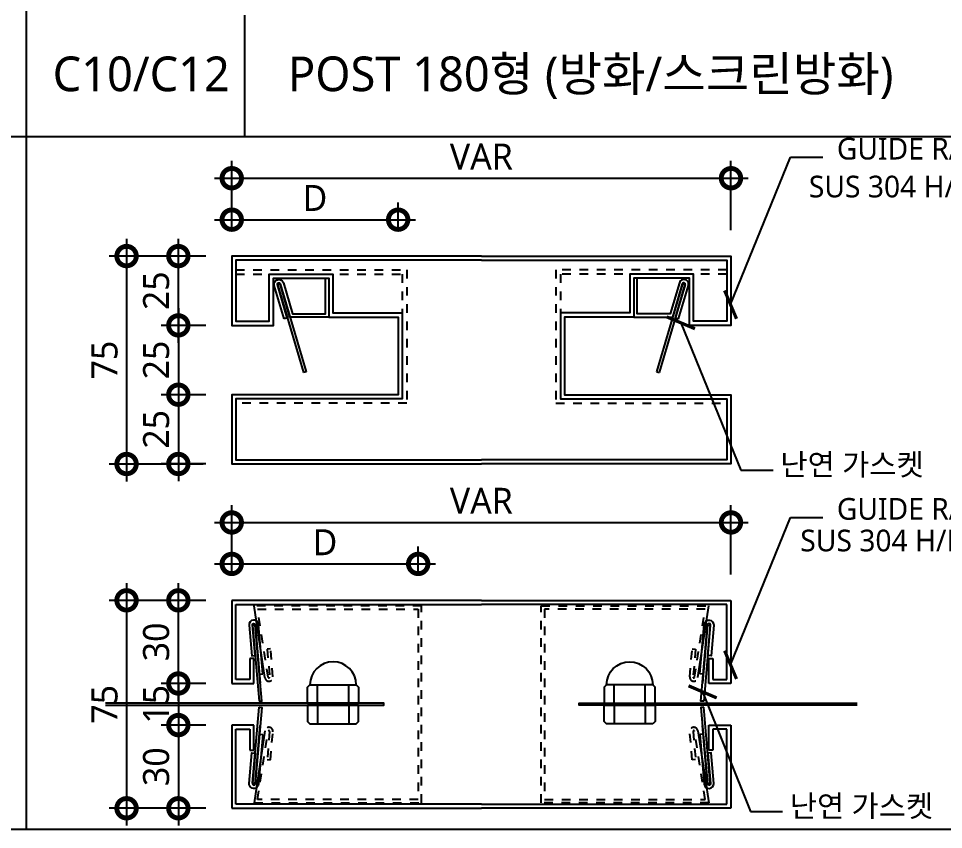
# Model space of a CAD drawing. Extents: x 4650 to 80882, y 2100 to 57300.
# Drawn here: x 49560 to 60232, y 2100 to 11461 of the extents above; entities that cross this region are included whole.
import ezdxf
from ezdxf.enums import TextEntityAlignment as Align

# ---------------------------------------------------------------- set-up
doc = ezdxf.new("R2010")
doc.units = 0
doc.header["$LTSCALE"] = 200
doc.header["$MEASUREMENT"] = 0
doc.header["$PDMODE"] = 2
doc.linetypes.add('HIDDEN', pattern=[2, 1, -1])
doc.layers.get('0').update_dxf_attribs({"linetype": 'CONTINUOUS'})
doc.layers.get('DEFPOINTS').update_dxf_attribs({"color": 137, "linetype": 'CONTINUOUS'})
for name, color, linetype in [('3', 3, 'CONTINUOUS'), ('A', 7, 'CONTINUOUS'), ('DIM', 7, 'CONTINUOUS'), ('SYM-LEAD', 6, 'CONTINUOUS'), ('TEX', 3, 'CONTINUOUS'), ('TEXT', 3, 'CONTINUOUS')]:
    doc.layers.add(name, color=color, linetype=linetype)
doc.styles.add('$0$스타일1', font='malgun.ttf')
doc.styles.add('스타일1', font='malgun.ttf')
doc.dimstyles.new('CJA', dxfattribs={"dimscale": 300, "dimtxt": 2.7, "dimasz": 1, "dimexe": 2, "dimexo": 3, "dimgap": 1, "dimtad": 1, "dimdec": 0, "dimzin": 1, "dimdsep": 46, "dimlunit": 6, "dimtxsty": '$0$스타일1', "dimblk": 'CJDOT', "dimcen": 0.09, "dimdle": 1, "dimclrd": 256, "dimclre": 256, "dimclrt": 3, "dimadec": 0, "dimazin": 0, "dimtfac": 1, "dimtdec": 0, "dimtix": 1, "dimtmove": 2, "dimatfit": 3, "dimldrblk": 'CJDOT', "dimfxl": 1, "dimtolj": 1, "dimtzin": 1, "dimarcsym": 0})
doc.dimstyles.new('DIM-QD 1', dxfattribs={"dimtxt": 3, "dimasz": 1.5, "dimexe": 1, "dimexo": 0, "dimgap": 1, "dimtad": 1, "dimdec": 3, "dimdsep": 46, "dimlunit": 6, "dimtxsty": '$0$스타일1', "dimblk1": 'ARCHTICK', "dimblk2": 'ARCHTICK', "dimsah": 1, "dimcen": 0, "dimclrd": 256, "dimclre": 256, "dimclrt": 3, "dimazin": 2, "dimtfac": 1, "dimtdec": 3, "dimtix": 1, "dimtmove": 2, "dimatfit": 3, "dimldrblk": 'ARCHTICK', "dimfxl": 1, "dimtolj": 1, "dimtzin": 0, "dimarcsym": 0})

# ---------------------------------------------------------------- blocks, each defined once
blk = doc.blocks.new('_DotSmall')
at = {"color": 0, "linetype": 'ByBlock', "const_width": 0.5}
blk.add_lwpolyline([(-0.0625, 0, 1), (0.0625, 0, 1)], format="xyb", close=True, dxfattribs=at)
blk = doc.blocks.new('*D94')
at = {"layer": 'DEFPOINTS', "color": 0, "transparency": 16777216}
for p in [(51404.04245501201, 8718.766856085978), (52020.18986875194, 8718.766856085978), (52020.18986875194, 7918.835445482404)]:
    blk.add_point(p, dxfattribs=at)
at = {"layer": 'DIM', "color": 7, "lineweight": -2, "transparency": 16777216}
for p, q in [((51404.04245501201, 7718.835445482404), (51404.04245501201, 8918.766856085978)), ((51720.18986875194, 8718.766856085978), (51204.04245501201, 8718.766856085978)), ((51720.18986875194, 7918.835445482404), (51204.04245501201, 7918.835445482404))]:
    blk.add_line(p, q, dxfattribs=at)
at = {"layer": 'DIM', "color": 7, "lineweight": -2, "transparency": 16777216, "xscale": 450, "yscale": 450, "zscale": 450}
for p, rotation in [((51404.04245501201, 8718.766856085978), 90), ((51404.04245501201, 7918.835445482404), 270)]:
    blk.add_blockref('_DotSmall', p, dxfattribs=dict(at, rotation=rotation))
at = {"layer": 'DIM', "color": 3, "transparency": 16777216, "insert": (51149.04924849026, 8318.801150784175), "char_height": 300, "attachment_point": 5, "rotation": 90, "style": '스타일1'}
blk.add_mtext('\\A1;25', dxfattribs=at)
blk = doc.blocks.new('CJDOT')
blk.add_line((-2, -2.7e-15), (2, 2.7e-15))
at = {"const_width": 0.5}
blk.add_lwpolyline([(-0.25, 0, 1), (0.25, 0, 1)], format="xyb", close=True, dxfattribs=at)
blk = doc.blocks.new('*D95')
at = {"layer": 'DEFPOINTS', "color": 0, "transparency": 16777216}
for p in [(52020.18986875194, 7918.835445482404), (51404.04245501201, 7118.904034878829), (52020.18986875194, 7118.904034878829)]:
    blk.add_point(p, dxfattribs=at)
at = {"layer": 'DIM', "color": 7, "lineweight": -2, "transparency": 16777216}
for p, q in [((51404.04245501201, 8118.835445482404), (51404.04245501201, 6918.904034878829)), ((51720.18986875194, 7918.835445482404), (51204.04245501201, 7918.835445482404)), ((51720.18986875194, 7118.904034878829), (51204.04245501201, 7118.904034878829))]:
    blk.add_line(p, q, dxfattribs=at)
at = {"layer": 'DIM', "color": 7, "lineweight": -2, "transparency": 16777216, "xscale": 450, "yscale": 450, "zscale": 450}
for p, rotation in [((51404.04245501201, 7918.835445482404), 90), ((51404.04245501201, 7118.904034878829), 270)]:
    blk.add_blockref('_DotSmall', p, dxfattribs=dict(at, rotation=rotation))
at = {"layer": 'DIM', "color": 3, "transparency": 16777216, "insert": (51149.04924849026, 7518.8697401806), "char_height": 300, "attachment_point": 5, "rotation": 90, "style": '스타일1'}
blk.add_mtext('\\A1;25', dxfattribs=at)
blk = doc.blocks.new('*D96')
at = {"layer": 'DEFPOINTS', "color": 0, "transparency": 16777216}
for p in [(57779.70057580248, 9617.657694337191), (52020.18986875191, 8718.766856085975), (57779.70057580248, 8718.766856085975)]:
    blk.add_point(p, dxfattribs=at)
at = {"layer": 'DIM', "color": 7, "lineweight": -2, "transparency": 16777216}
for p, q in [((52020.18986875191, 9018.766856085975), (52020.18986875191, 9817.657694337191)), ((57779.70057580248, 9018.766856085975), (57779.70057580248, 9817.657694337191)), ((51820.18986875191, 9617.657694337191), (57979.70057580248, 9617.657694337191))]:
    blk.add_line(p, q, dxfattribs=at)
at = {"layer": 'DIM', "color": 7, "lineweight": -2, "transparency": 16777216, "xscale": 450, "yscale": 450, "zscale": 450, "rotation": 180}
blk.add_blockref('_DotSmall', (52020.18986875191, 9617.657694337191), dxfattribs=at)
at = {"layer": 'DIM', "color": 7, "lineweight": -2, "transparency": 16777216, "xscale": 450, "yscale": 450, "zscale": 450}
blk.add_blockref('_DotSmall', (57779.70057580248, 9617.657694337191), dxfattribs=at)
at = {"layer": 'DIM', "color": 3, "transparency": 16777216, "insert": (54899.94522227719, 9867.657694337191), "char_height": 300, "attachment_point": 5, "style": '스타일1'}
blk.add_mtext('\\A1;VAR', dxfattribs=at)
blk = doc.blocks.new('*D97')
at = {"layer": 'DEFPOINTS', "color": 0, "transparency": 16777216}
for p in [(53940.02525419183, 9139.146382816252), (52020.18986875191, 8718.766856085975), (53940.02525419183, 8718.766856085975)]:
    blk.add_point(p, dxfattribs=at)
at = {"layer": 'DIM', "color": 7, "lineweight": -2, "transparency": 16777216}
for p, q in [((52020.18986875191, 9018.766856085975), (52020.18986875191, 9339.146382816252)), ((53940.02525419183, 9018.766856085975), (53940.02525419183, 9339.146382816252)), ((51820.18986875191, 9139.146382816252), (54140.02525419183, 9139.146382816252))]:
    blk.add_line(p, q, dxfattribs=at)
at = {"layer": 'DIM', "color": 7, "lineweight": -2, "transparency": 16777216, "xscale": 450, "yscale": 450, "zscale": 450, "rotation": 180}
blk.add_blockref('_DotSmall', (52020.18986875191, 9139.146382816252), dxfattribs=at)
at = {"layer": 'DIM', "color": 7, "lineweight": -2, "transparency": 16777216, "xscale": 450, "yscale": 450, "zscale": 450}
blk.add_blockref('_DotSmall', (53940.02525419183, 9139.146382816252), dxfattribs=at)
at = {"layer": 'DIM', "color": 3, "transparency": 16777216, "insert": (52980.10756147187, 9389.146382816252), "char_height": 300, "attachment_point": 5, "style": '스타일1'}
blk.add_mtext('\\A1;D', dxfattribs=at)
blk = doc.blocks.new('*D98')
at = {"layer": 'DEFPOINTS', "color": 0, "transparency": 16777216}
for p in [(52020.18986875194, 7118.904034878829), (51404.04245501201, 6318.972624275721), (52020.18986875194, 6318.972624275721)]:
    blk.add_point(p, dxfattribs=at)
at = {"layer": 'DIM', "color": 7, "lineweight": -2, "transparency": 16777216}
for p, q in [((51404.04245501201, 7318.904034878829), (51404.04245501201, 6118.97262427572)), ((51720.18986875194, 7118.904034878829), (51204.04245501201, 7118.904034878829)), ((51720.18986875194, 6318.972624275721), (51204.04245501201, 6318.972624275721))]:
    blk.add_line(p, q, dxfattribs=at)
at = {"layer": 'DIM', "color": 7, "lineweight": -2, "transparency": 16777216, "xscale": 450, "yscale": 450, "zscale": 450}
for p, rotation in [((51404.04245501201, 7118.904034878829), 90), ((51404.04245501201, 6318.972624275721), 270)]:
    blk.add_blockref('_DotSmall', p, dxfattribs=dict(at, rotation=rotation))
at = {"layer": 'DIM', "color": 3, "transparency": 16777216, "insert": (51149.04924849026, 6718.938329577259), "char_height": 300, "attachment_point": 5, "rotation": 90, "style": '스타일1'}
blk.add_mtext('\\A1;25', dxfattribs=at)
blk = doc.blocks.new('*D99')
at = {"layer": 'DEFPOINTS', "color": 0, "transparency": 16777216}
for p in [(51404.04245501201, 4745.288124812419), (52020.18986875194, 4745.288124812419), (52020.18986875194, 3785.434756749893)]:
    blk.add_point(p, dxfattribs=at)
at = {"layer": 'DIM', "color": 7, "lineweight": -2, "transparency": 16777216}
for p, q in [((51404.04245501201, 3585.434756749893), (51404.04245501201, 4945.288124812419)), ((51720.18986875194, 4745.288124812419), (51204.04245501201, 4745.288124812419)), ((51720.18986875194, 3785.434756749893), (51204.04245501201, 3785.434756749893))]:
    blk.add_line(p, q, dxfattribs=at)
at = {"layer": 'DIM', "color": 7, "lineweight": -2, "transparency": 16777216, "xscale": 450, "yscale": 450, "zscale": 450}
for p, rotation in [((51404.04245501201, 4745.288124812419), 90), ((51404.04245501201, 3785.434756749893), 270)]:
    blk.add_blockref('_DotSmall', p, dxfattribs=dict(at, rotation=rotation))
at = {"layer": 'DIM', "color": 3, "transparency": 16777216, "insert": (51149.04924849026, 4265.361440781141), "char_height": 300, "attachment_point": 5, "rotation": 90, "style": '스타일1'}
blk.add_mtext('\\A1;30', dxfattribs=at)
blk = doc.blocks.new('*D100')
at = {"layer": 'DEFPOINTS', "color": 0, "transparency": 16777216}
for p in [(52020.18986875194, 3785.434756749893), (51404.04245501201, 3305.508072764382), (52020.18986875194, 3305.508072764382)]:
    blk.add_point(p, dxfattribs=at)
at = {"layer": 'DIM', "color": 7, "lineweight": -2, "transparency": 16777216}
for p, q in [((51404.04245501201, 3785.434756749893), (51404.04245501201, 4235.434756749893)), ((51720.18986875194, 3785.434756749893), (51204.04245501201, 3785.434756749893)), ((51404.04245501201, 3785.434756749893), (51404.04245501201, 3305.508072764382)), ((51720.18986875194, 3305.508072764382), (51204.04245501201, 3305.508072764382)), ((51404.04245501201, 3305.508072764382), (51404.04245501201, 2855.508072764381))]:
    blk.add_line(p, q, dxfattribs=at)
at = {"layer": 'DIM', "color": 7, "lineweight": -2, "transparency": 16777216, "xscale": 450, "yscale": 450, "zscale": 450}
for p, rotation in [((51404.04245501201, 3785.434756749893), 270), ((51404.04245501201, 3305.508072764382), 90)]:
    blk.add_blockref('_DotSmall', p, dxfattribs=dict(at, rotation=rotation))
at = {"layer": 'DIM', "color": 3, "transparency": 16777216, "insert": (51148.23403109895, 3545.471414757122), "char_height": 300, "attachment_point": 5, "rotation": 90, "style": '스타일1'}
blk.add_mtext('\\A1;15', dxfattribs=at)
blk = doc.blocks.new('*D101')
at = {"layer": 'DEFPOINTS', "color": 0, "transparency": 16777216}
for p in [(51990.39681064154, 4745.288124812419), (50806.75075549263, 2345.226522847196), (51990.39681064154, 2345.226522847196)]:
    blk.add_point(p, dxfattribs=at)
at = {"layer": 'DIM', "color": 7, "lineweight": -2, "transparency": 16777216}
for p, q in [((50806.75075549263, 4945.288124812419), (50806.75075549263, 2145.226522847196)), ((51690.39681064154, 4745.288124812419), (50606.75075549263, 4745.288124812419)), ((51690.39681064154, 2345.226522847196), (50606.75075549263, 2345.226522847196))]:
    blk.add_line(p, q, dxfattribs=at)
at = {"layer": 'DIM', "color": 7, "lineweight": -2, "transparency": 16777216, "xscale": 450, "yscale": 450, "zscale": 450}
for p, rotation in [((50806.75075549263, 4745.288124812419), 90), ((50806.75075549263, 2345.226522847196), 270)]:
    blk.add_blockref('_DotSmall', p, dxfattribs=dict(at, rotation=rotation))
at = {"layer": 'DIM', "color": 3, "transparency": 16777216, "insert": (50554.20320114479, 3545.257323829792), "char_height": 300, "attachment_point": 5, "rotation": 90, "style": '스타일1'}
blk.add_mtext('\\A1;75', dxfattribs=at)
blk = doc.blocks.new('캡너트')
at = {"layer": 'A', "color": 1, "linetype": 'Continuous'}
for p, q in [((-5.640414341760333, 0), (-5.640414341760333, 6.666666666667878)), ((5.640414341760333, 0), (5.640414341760333, 6.666666666667878))]:
    blk.add_line(p, q, dxfattribs=at)
blk.add_lwpolyline([(-8.33333333333212, 6.666666666667878), (8.33333333333212, 6.666666666667878), (9.16666666666424, 5.83333333333212), (9.16666666666424, 0), (-9.16666666666424, 0), (-9.16666666666424, 5.83333333333212)], close=True, dxfattribs=at)
blk.add_arc((0, 6.666666666667878), 8.33333333333212, 0, 180, dxfattribs=at)
blk = doc.blocks.new('*D102')
at = {"layer": 'DEFPOINTS', "color": 0, "transparency": 16777216}
for p in [(52020.18986875194, 3305.079890910072), (51404.04245501201, 2345.226522847196), (52020.18986875194, 2345.226522847196)]:
    blk.add_point(p, dxfattribs=at)
at = {"layer": 'DIM', "color": 7, "lineweight": -2, "transparency": 16777216}
for p, q in [((51404.04245501201, 3505.079890910072), (51404.04245501201, 2145.226522847196)), ((51720.18986875194, 3305.079890910072), (51204.04245501201, 3305.079890910072)), ((51720.18986875194, 2345.226522847196), (51204.04245501201, 2345.226522847196))]:
    blk.add_line(p, q, dxfattribs=at)
at = {"layer": 'DIM', "color": 7, "lineweight": -2, "transparency": 16777216, "xscale": 450, "yscale": 450, "zscale": 450}
for p, rotation in [((51404.04245501201, 3305.079890910072), 90), ((51404.04245501201, 2345.226522847196), 270)]:
    blk.add_blockref('_DotSmall', p, dxfattribs=dict(at, rotation=rotation))
at = {"layer": 'DIM', "color": 3, "transparency": 16777216, "insert": (51149.04924849026, 2825.153206878619), "char_height": 300, "attachment_point": 5, "rotation": 90, "style": '스타일1'}
blk.add_mtext('\\A1;30', dxfattribs=at)
blk = doc.blocks.new('*D103')
at = {"layer": 'DEFPOINTS', "color": 0, "transparency": 16777216}
for p in [(57779.70057580248, 5644.178963029757), (52020.18986875191, 4745.288124778657), (57779.70057580248, 4745.288124778657)]:
    blk.add_point(p, dxfattribs=at)
at = {"layer": 'DIM', "color": 7, "lineweight": -2, "transparency": 16777216}
for p, q in [((52020.18986875191, 5045.288124778657), (52020.18986875191, 5844.178963029757)), ((57779.70057580248, 5045.288124778657), (57779.70057580248, 5844.178963029757)), ((51820.18986875191, 5644.178963029757), (57979.70057580248, 5644.178963029757))]:
    blk.add_line(p, q, dxfattribs=at)
at = {"layer": 'DIM', "color": 7, "lineweight": -2, "transparency": 16777216, "xscale": 450, "yscale": 450, "zscale": 450, "rotation": 180}
blk.add_blockref('_DotSmall', (52020.18986875191, 5644.178963029757), dxfattribs=at)
at = {"layer": 'DIM', "color": 7, "lineweight": -2, "transparency": 16777216, "xscale": 450, "yscale": 450, "zscale": 450}
blk.add_blockref('_DotSmall', (57779.70057580248, 5644.178963029757), dxfattribs=at)
at = {"layer": 'DIM', "color": 3, "transparency": 16777216, "insert": (54899.94522227719, 5894.178963029757), "char_height": 300, "attachment_point": 5, "style": '스타일1'}
blk.add_mtext('\\A1;VAR', dxfattribs=at)
blk = doc.blocks.new('*D104')
at = {"layer": 'DEFPOINTS', "color": 0, "transparency": 16777216}
for p in [(54171.09323234111, 5165.667651508702), (52020.18986875191, 4745.288124778657), (54171.09323234111, 4745.288124778657)]:
    blk.add_point(p, dxfattribs=at)
at = {"layer": 'DIM', "color": 7, "lineweight": -2, "transparency": 16777216}
for p, q in [((52020.18986875191, 5045.288124778657), (52020.18986875191, 5365.667651508702)), ((54171.09323234111, 5045.288124778657), (54171.09323234111, 5365.667651508702)), ((51820.18986875191, 5165.667651508702), (54371.09323234111, 5165.667651508702))]:
    blk.add_line(p, q, dxfattribs=at)
at = {"layer": 'DIM', "color": 7, "lineweight": -2, "transparency": 16777216, "xscale": 450, "yscale": 450, "zscale": 450, "rotation": 180}
blk.add_blockref('_DotSmall', (52020.18986875191, 5165.667651508702), dxfattribs=at)
at = {"layer": 'DIM', "color": 7, "lineweight": -2, "transparency": 16777216, "xscale": 450, "yscale": 450, "zscale": 450}
blk.add_blockref('_DotSmall', (54171.09323234111, 5165.667651508702), dxfattribs=at)
at = {"layer": 'DIM', "color": 3, "transparency": 16777216, "insert": (53095.64155054651, 5415.667651508702), "char_height": 300, "attachment_point": 5, "style": '스타일1'}
blk.add_mtext('\\A1;D', dxfattribs=at)
blk = doc.blocks.new('*D105')
at = {"layer": 'DEFPOINTS', "color": 0, "transparency": 16777216}
for p in [(51990.39681064154, 8718.766856085978), (50806.75075549263, 6318.705254120871), (51990.39681064154, 6318.705254120872)]:
    blk.add_point(p, dxfattribs=at)
at = {"layer": 'DIM', "color": 7, "lineweight": -2, "transparency": 16777216}
for p, q in [((50806.75075549263, 8918.766856085978), (50806.75075549263, 6118.70525412087)), ((51690.39681064154, 8718.766856085978), (50606.75075549263, 8718.766856085978)), ((51690.39681064154, 6318.705254120872), (50606.75075549263, 6318.705254120871))]:
    blk.add_line(p, q, dxfattribs=at)
at = {"layer": 'DIM', "color": 7, "lineweight": -2, "transparency": 16777216, "xscale": 450, "yscale": 450, "zscale": 450}
for p, rotation in [((50806.75075549263, 8718.766856085978), 90), ((50806.75075549263, 6318.705254120871), 270)]:
    blk.add_blockref('_DotSmall', p, dxfattribs=dict(at, rotation=rotation))
at = {"layer": 'DIM', "color": 3, "transparency": 16777216, "insert": (50554.20320114479, 7518.73605510341), "char_height": 300, "attachment_point": 5, "rotation": 90, "style": '스타일1'}
blk.add_mtext('\\A1;75', dxfattribs=at)
blk = doc.blocks.new('_ARCHTICK')
at = {"color": 0, "linetype": 'ByBlock', "const_width": 0.15}
blk.add_lwpolyline([(-0.5, -0.5), (0.5, 0.5)], dxfattribs=at)
blk = doc.blocks.new('난연천2')
at = {"color": 1}
for p, q in [((2, 17.54556512731051), (2.283354268965922, 18.50458043389062)), ((2, 17.54556512730778), (33.71664573103772, 8.174445705719336)), ((2.283354268965922, 18.50458043389062), (34.00000000000364, 9.133461012302176)), ((33.71664573103772, 8.174445705719336), (34.00000000000364, 9.133461012302176))]:
    blk.add_line(p, q, dxfattribs=at)
for p, q in [((14.28335426896592, 14.95901530658466), (2.283354268965922, 18.50458043389062)), ((14.62337939171993, 16.10983367447988), (2.623379391723574, 19.65539880178949)), ((14.28335426896592, 14.95901530658466), (14.62337939171993, 16.10983367447988))]:
    blk.add_line(p, q)
blk.add_lwpolyline([(1.659974877242348, 16.39474675940892), (12.79999999999927, 13.10327304335987), (12.79999999999927, 1.199999999999818), (0, 1.199999999999818), (0, 0), (14, 0), (14, 14), (2, 17.54556512730778)])
for radius, start, end in [(1.700000000000328, 73.53949958928092, 253.539499589281), (0.5000000000002692, 73.53949958949558, 253.5394995894956)]:
    blk.add_arc((2.141677134481142, 18.02507278059966), radius, start, end)

msp = doc.modelspace()

# ---------------------------------------------------------------- linework, layer by layer
for p, q in [((52402.9529891219, 3853.379304593313), (52276.9833620619, 4681.297900181264)), ((57396.93745543249, 3853.379304593313), (57522.90708249249, 4681.297900181264))]:
    msp.add_line(p, q)
at = {"color": 6}
for p, q in [((52339.9674463328, 3892.086004710523), (52378.21547977254, 3895.432274049846)), ((57459.92299822159, 3892.086004710523), (57421.67496478185, 3895.432274049846)), ((52339.9674463328, 3198.856824861956), (52378.21547977254, 3195.5105555224)), ((57459.92299822159, 3198.856824861956), (57421.67496478185, 3195.5105555224))]:
    msp.add_line(p, q, dxfattribs=at)
at = {"color": 1}
for p, q in [((52402.9529891219, 3237.563524979283), (52276.9833620619, 2409.644929391332)), ((57396.93745543249, 3237.563524979283), (57522.90708249249, 2409.644929391332))]:
    msp.add_line(p, q, dxfattribs=at)
at = {"color": 1, "linetype": 'HIDDEN', "ltscale": 0.5}
for points in [[(52068.18575339206, 8561.976431493647), (54039.21674911119, 8561.976431493647), (54039.21674911119, 7019.712539967732), (52068.18575339206, 7019.712539967732)], [(57731.70469116233, 8561.976431493647), (55760.67369544134, 8561.976431493647), (55760.67369544134, 7019.712539967732), (57731.70469116233, 7019.712539967732)], [(52068.18575339206, 8510.780821215943), (53988.02113883197, 8510.780821215943), (53988.02113883197, 7070.908150248812), (52068.18575339206, 7070.908150248812)], [(57731.70469116233, 8510.780821215943), (55811.86930572242, 8510.780821215943), (55811.86930572242, 7070.908150248812), (57731.70469116233, 7070.908150248812)], [(52276.9833620619, 2409.644929391332), (54209.48736710101, 2409.644929391332), (54209.48736710101, 4681.297900181264), (52276.9833620619, 4681.297900181264)], [(57522.90708249249, 2409.644929391332), (55590.40307745151, 2409.644929391332), (55590.40307745151, 4681.297900181264), (57522.90708249249, 4681.297900181264)]]:
    msp.add_lwpolyline(points, dxfattribs=at)
for points in [[(52402.92570785247, 3853.679867465165, 1), (52495.35845530219, 3861.766684948467), (52466.95600332133, 4186.40819716081), (52428.70796989277, 4183.061927879695), (52457.11042191274, 3858.420415667235, -1), (52441.17374129221, 3857.026136804954), (52318.88320770115, 4642.903765480849), (54171.09323234111, 4642.903765480849), (54171.09323234111, 2448.039064091514), (52318.88320765272, 2448.039064091514), (52441.17374129221, 3233.916692825733, -0.9999999999999998), (52457.11042191274, 3232.522413905244), (52428.70796989277, 2907.880901751341), (52466.95600332133, 2904.534632411669), (52495.35845530219, 3229.176144565805, 0.9999999999999998), (52402.92570785247, 3237.262962165172)], [(57396.96473670192, 3853.679867465165, -1), (57304.53198925219, 3861.766684948467), (57332.93444122188, 4186.40819716081), (57371.18247466162, 4183.061927879695), (57342.78002264164, 3858.420415667235, 1), (57358.71670326032, 3857.026136804954), (57481.00723685138, 4642.903765480849), (55628.79721222259, 4642.903765480849), (55628.79721221142, 2448.039064091514), (57481.00723690167, 2448.039064091514), (57358.71670326032, 3233.916692825733, 0.9999999999999998), (57342.78002264164, 3232.522413905244), (57371.18247466162, 2907.880901751341), (57332.93444122188, 2904.534632411669), (57304.53198925219, 3229.176144565805, -0.9999999999999998), (57396.96473670192, 3237.262962165172)]]:
    msp.add_lwpolyline(points, format="xyb", dxfattribs=at)
at = {"color": 6}
for points in [[(52378.21547977254, 3895.432274049846), (52328.149917081, 4467.6842738993, 0.9999999999999998), (52219.78048906289, 4458.203177495627), (52250.62667572126, 4105.629649963346), (52288.874709161, 4108.975919302902), (52258.02852244116, 4461.549446835066, -0.9999999999999998), (52289.90188364126, 4464.338004618068), (52348.80201176181, 3791.106459482457)], [(57421.67496478185, 3895.432274049846), (57471.74052747153, 4467.6842738993, -0.9999999999999998), (57580.1099554915, 4458.203177495627), (57549.26376883127, 4105.629649963346), (57511.01573539153, 4108.975919302902), (57541.86192210205, 4461.549446835066, 0.9999999999999998), (57509.98856091127, 4464.338004618068), (57451.08843279257, 3791.106459482457)], [(52378.21547977254, 3195.5105555224), (52328.149917081, 2623.258555673296, -0.9999999999999998), (52219.78048906289, 2632.739652135177), (52250.62667572126, 2985.313179609249), (52288.874709161, 2981.966910269693), (52258.02852244116, 2629.393382795737, 0.9999999999999998), (52289.90188364126, 2626.604825012852), (52348.80201176181, 3299.836370031582)], [(57421.67496478185, 3195.5105555224), (57471.74052747153, 2623.258555673296, 0.9999999999999998), (57580.1099554915, 2632.739652135177), (57549.26376883127, 2985.313179609249), (57511.01573539153, 2981.966910269693), (57541.86192210205, 2629.393382795737, -0.9999999999999998), (57509.98856091127, 2626.604825012852), (57451.08843279257, 3299.836370031582)]]:
    msp.add_lwpolyline(points, format="xyb", dxfattribs=at)
at = {"color": 3}
for points in [[(52378.21547977254, 3895.432274049846), (52328.149917081, 4467.6842738993, 0.9999999999999998), (52219.78048906289, 4458.203177495627), (52250.62667572126, 4105.629649963346), (52288.874709161, 4108.975919302902), (52258.02852244116, 4461.549446835066, -0.9999999999999998), (52289.90188364126, 4464.338004618068), (52348.80201176181, 3791.106459482457)], [(57421.67496478185, 3895.432274049846), (57471.74052747153, 4467.6842738993, -0.9999999999999998), (57580.1099554915, 4458.203177495627), (57549.26376883127, 4105.629649963346), (57511.01573539153, 4108.975919302902), (57541.86192210205, 4461.549446835066, 0.9999999999999998), (57509.98856091127, 4464.338004618068), (57451.08843279257, 3791.106459482457)], [(52378.21547977254, 3195.5105555224), (52328.149917081, 2623.258555673296, -0.9999999999999998), (52219.78048906289, 2632.739652135177), (52250.62667572126, 2985.313179609249), (52288.874709161, 2981.966910269693), (52258.02852244116, 2629.393382795737, 0.9999999999999998), (52289.90188364126, 2626.604825012852), (52348.80201176181, 3299.836370031582)], [(57421.67496478185, 3195.5105555224), (57471.74052747153, 2623.258555673296, 0.9999999999999998), (57580.1099554915, 2632.739652135177), (57549.26376883127, 2985.313179609249), (57511.01573539153, 2981.966910269693), (57541.86192210205, 2629.393382795737, -0.9999999999999998), (57509.98856091127, 2626.604825012852), (57451.08843279257, 3299.836370031582)]]:
    msp.add_lwpolyline(points, format="xyb", dxfattribs=at)
at = {"color": 1}
for points in [[(52335.14049402252, 3580.155578518752), (52367.01385522261, 3582.944136301638), (52290.32851644233, 4459.461569363368), (52258.45515524223, 4456.673011638806)], [(57464.74995052256, 3580.155578518752), (57432.87658933178, 3582.944136301638), (57509.56192811206, 4459.461569363368), (57541.43528931215, 4456.673011638806)], [(52335.14049402252, 3510.787251053611), (52367.01385522261, 3507.998693270725), (52290.32851644233, 2631.481260150787), (52258.45515524223, 2634.269817933673)], [(57464.74995052256, 3510.787251053611), (57432.87658933178, 3507.998693270725), (57509.56192811206, 2631.481260150787), (57541.43528931215, 2634.269817933673)]]:
    msp.add_lwpolyline(points, close=True, dxfattribs=at)
for points in [[(50563.85665280186, 3534.271414758521), (53773.04316981137, 3534.271414758521), (53773.04316981137, 3556.671414757264), (50563.85665280186, 3556.671414757264)], [(59236.03379175253, 3534.271414758521), (56026.84727474116, 3534.271414758521), (56026.84727474116, 3556.671414757264), (59236.03379175253, 3556.671414757264)]]:
    msp.add_lwpolyline(points)
at = {"layer": '3', "color": 3}
for p, q in [((54899.94522227161, 4745.288124778657), (52020.18986875191, 4745.288124778657)), ((52020.18986875191, 4745.288124778657), (52020.18986875191, 3785.434756749892)), ((52068.1825371515, 3833.427425154252), (52068.1825371515, 4697.295456315973)), ((52068.1825371515, 4697.295456315973), (54899.94522227161, 4697.295456315973)), ((54899.94522227161, 4745.288124778657), (57779.70057580248, 4745.288124778657)), ((57731.70790740103, 4697.295456315973), (54899.94522227161, 4697.295456315973)), ((57731.70790740103, 3833.427425154252), (57731.70790740103, 4697.295456315973)), ((57779.70057580248, 4745.288124778657), (57779.70057580248, 3785.434756749892)), ((52276.15076687187, 4073.390767175821), (52228.15809847228, 4073.390767175821)), ((52228.15809847228, 4073.390767175821), (52228.15809847228, 3833.427425154252)), ((52276.15076687187, 3785.434756749892), (52276.15076687187, 4073.390767175821)), ((57523.73967768252, 3785.434756749892), (57523.73967768252, 4073.390767175821)), ((57523.73967768252, 4073.390767175821), (57571.73234608211, 4073.390767175821)), ((57571.73234608211, 4073.390767175821), (57571.73234608211, 3833.427425154252)), ((52020.18986875191, 3785.434756749892), (52276.15076687187, 3785.434756749892)), ((52228.15809847228, 3833.427425154252), (52068.1825371515, 3833.427425154252)), ((57779.70057580248, 3785.434756749892), (57523.73967768252, 3785.434756749892)), ((57571.73234608211, 3833.427425154252), (57731.70790740103, 3833.427425154252)), ((52276.15076687187, 3305.50807276438), (52020.18986875191, 3305.50807276438)), ((52020.18986875191, 3305.50807276438), (52020.18986875191, 2345.654704852146)), ((52068.1825371515, 2393.647373256506), (52068.1825371515, 3257.51540441846)), ((52068.1825371515, 3257.51540441846), (52228.15809847228, 3257.51540441846)), ((52228.15809847228, 3257.51540441846), (52228.15809847228, 3017.552062396426)), ((52276.15076687187, 3017.552062396426), (52276.15076687187, 3305.50807276438)), ((57523.73967768252, 3017.552062396426), (57523.73967768252, 3305.50807276438)), ((57523.73967768252, 3305.50807276438), (57779.70057580248, 3305.50807276438)), ((57731.70790740103, 3257.51540441846), (57571.73234608211, 3257.51540441846)), ((57571.73234608211, 3257.51540441846), (57571.73234608211, 3017.552062396426)), ((57731.70790740103, 2393.647373256506), (57731.70790740103, 3257.51540441846)), ((57779.70057580248, 3305.50807276438), (57779.70057580248, 2345.654704852146)), ((52228.15809847228, 3017.552062396426), (52276.15076687187, 3017.552062396426)), ((57571.73234608211, 3017.552062396426), (57523.73967768252, 3017.552062396426)), ((54899.94522227161, 2393.647373256506), (52068.1825371515, 2393.647373256506)), ((54899.94522227161, 2393.647373256506), (57731.70790740103, 2393.647373256506)), ((52020.18986875191, 2345.654704852146), (54899.94522227161, 2345.654704852146)), ((57779.70057580248, 2345.654704852146), (54899.94522227161, 2345.654704852146))]:
    msp.add_line(p, q, dxfattribs=at)
for points in [[(54899.94522227161, 8718.766856085975), (54899.94522227161, 8718.766856085975), (54899.94522227161, 8718.766856085975), (52020.18986875191, 8718.766856085975), (52020.18986875191, 7918.8354454824), (52500.14530207217, 7918.8354454824), (52500.14530207217, 8462.784936578479), (53140.08587983251, 8462.784936578479), (53140.08587983251, 8014.784936578479), (53940.02525419183, 8014.784936578479), (53940.02525419183, 7118.9040348829), (52020.18986875191, 7118.9040348829), (52020.18986875191, 6318.972624282818), (54899.94522227161, 6318.972624282818), (54899.94522227161, 6318.972624279093), (54899.94522227161, 6318.972624279093)], [(54899.94522227161, 8670.77097144851), (54899.94522227161, 8670.77097144851), (54899.94522227161, 8670.77097144851), (52068.18575339206, 8670.77097144851), (52068.18575339206, 7966.831330120098), (52452.14975874126, 7966.831330120098), (52452.14975874126, 8510.78047991055), (53188.08142316155, 8510.78047991055), (53188.08142316155, 8062.780821216875), (53988.02113883197, 8062.780821215943), (53988.02113883197, 7070.908150248812), (52068.18575339206, 7070.908150248812), (52068.18575339206, 6366.968508916441), (54899.94522227161, 6366.968508916441), (54899.94522227161, 6366.968508916441), (54899.94522227161, 6366.968508916441)], [(54899.94522227161, 8718.766856085975), (54899.94522227161, 8718.766856085975), (54899.94522227161, 8718.766856085975), (57779.70057580248, 8718.766856085975), (57779.70057580248, 7918.8354454824), (57299.74514248222, 7918.8354454824), (57299.74514248222, 8462.784936578479), (56659.80456472188, 8462.784936578479), (56659.80456472188, 8014.784936578479), (55859.86519035138, 8014.784936578479), (55859.86519035138, 7118.9040348829), (57779.70057580248, 7118.9040348829), (57779.70057580248, 6318.972624282818), (54899.94522227161, 6318.972624282818), (54899.94522227161, 6318.972624279093), (54899.94522227161, 6318.972624279093)], [(54899.94522227161, 8670.77097144851), (54899.94522227161, 8670.77097144851), (54899.94522227161, 8670.77097144851), (57731.70469116233, 8670.77097144851), (57731.70469116233, 7966.831330120098), (57347.74068581127, 7966.831330120098), (57347.74068581127, 8510.78047991055), (56611.80902138166, 8510.78047991055), (56611.80902139097, 8062.780821216875), (55811.86930572242, 8062.780821215943), (55811.86930572242, 7070.908150248812), (57731.70469116233, 7070.908150248812), (57731.70469116233, 6366.968508916441), (54899.94522227161, 6366.968508916441), (54899.94522227161, 6366.968508916441), (54899.94522227161, 6366.968508916441)]]:
    msp.add_lwpolyline(points, dxfattribs=at)
at = {"layer": 'A', "color": 1, "linetype": 'Continuous'}
for p, q in [((53008.47709784098, 3534.271414756891), (53008.47709784098, 3320.938081421657)), ((53369.46361579187, 3534.271414756891), (53369.46361579187, 3320.938081421657)), ((56430.42682876065, 3534.271414756891), (56430.42682876065, 3320.938081421657)), ((56791.41334671155, 3534.271414756891), (56791.41334671155, 3320.938081421657))]:
    msp.add_line(p, q, dxfattribs=at)
for points in [[(52922.30369011126, 3320.938081421657), (53455.6370234713, 3320.938081421657), (53482.30369015224, 3347.604748090496), (53482.30369015224, 3534.271414756891), (52895.63702349178, 3534.271414756891), (52895.63702349178, 3347.604748090496)], [(56877.58675444126, 3320.938081421657), (56344.25342108123, 3320.938081421657), (56317.58675440215, 3347.604748090496), (56317.58675440215, 3534.271414756891), (56904.25342106074, 3534.271414756891), (56904.25342106074, 3347.604748090496)]]:
    msp.add_lwpolyline(points, close=True, dxfattribs=at)
at = {"layer": 'TEX', "color": 7}
for p, q in [((49650.00000384264, 19499.99995700235), (49650.00000384264, 2099.999957002234)), ((52168.79477238096, 11499.99995700212), (52168.79477238096, 10099.99995700223))]:
    msp.add_line(p, q, dxfattribs=at)
at = {"layer": 'TEX', "color": 6}
msp.add_lwpolyline([(4650, 57299.99999999418), (73350.00000001118, 57299.99999999418), (73350.00000001118, 2099.999999999884), (4650, 2099.999999999884)], close=True, dxfattribs=at)
at = {"layer": 'TEX', "color": 7}
msp.add_lwpolyline([(25950.00000384264, 10099.99995700223), (73350.00000001118, 10099.99995700223)], dxfattribs=at)

# ---------------------------------------------------------------- block references
at = {"yscale": 32, "zscale": 32}
for p, xscale, rotation in [((53140.08587983251, 8462.784936578479), -32, 90), ((56659.80456472188, 8462.784936578479), 32, 270)]:
    msp.add_blockref('난연천2', p, dxfattribs=dict(at, xscale=xscale, rotation=rotation))
for p, xscale in [((53188.97035679221, 3556.671414757264), 32), ((56610.92008776031, 3556.671414757264), -32)]:
    msp.add_blockref('캡너트', p, dxfattribs=dict(at, xscale=xscale))

# ---------------------------------------------------------------- texts
at = {"layer": 'TEXT', "style": '스타일1'}
msp.add_text('C10/C12', height=400, dxfattribs=at).set_placement((50976.03252716176, 10622.30121074361), align=Align.CENTER)
for s, height, p in [('POST 180형 (방화/스크린방화)', 400, (52668.79477238096, 10622.30121193361)), ('GUIDE RAIL', 250, (59001.17305104248, 9833.330119627994)), ('SUS 304 H/L 1.5T', 250, (58678.36134359613, 9396.644541545771)), ('난연 가스켓', 250, (58349.72071827203, 6188.047274688375)), ('GUIDE RAIL', 250, (59001.17305104248, 5675.993636404164)), ('SUS 304 H/L 1.5T', 250, (58579.46863182448, 5310.971289428242)), ('난연 가스켓', 250, (58458.65389914252, 2246.473314127768))]:
    msp.add_text(s, height=height, dxfattribs=at).set_placement(p)

# ---------------------------------------------------------------- dimensions: what is measured, and where the dimension line sits
at = {"layer": 'DIM'}
for base, p1, p2, text, picture, middle in [((57779.70057580248, 9617.657694337191), (52020.18986875191, 8718.766856085975), (57779.70057580248, 8718.766856085975), 'VAR', '*D96', (54899.94522227719, 9867.657694337191)), ((53940.02525419183, 9139.146382816252), (52020.18986875191, 8718.766856085975), (53940.02525419183, 8718.766856085975), 'D', '*D97', (52980.10756147187, 9389.146382816252)), ((57779.70057580248, 5644.178963029757), (52020.18986875191, 4745.288124778657), (57779.70057580248, 4745.288124778657), 'VAR', '*D103', (54899.94522227719, 5894.178963029757)), ((54171.09323234111, 5165.667651508702), (52020.18986875191, 4745.288124778657), (54171.09323234111, 4745.288124778657), 'D', '*D104', (53095.64155054651, 5415.667651508702))]:
    dim = msp.add_linear_dim(base=base, p1=p1, p2=p2, text=text, dimstyle='CJA', override={"dimscale": 100, "dimtxt": 3, "dimasz": 4.5, "dimtxsty": '스타일1', "dimblk1": 'DotSmall', "dimblk2": 'DotSmall', "dimsah": 1, "dimdle": 2, "dimclrd": 7, "dimclre": 7}, dxfattribs=at)
    dim.commit()
    dim.dimension.update_dxf_attribs({"geometry": picture, "text_midpoint": middle})
for base, p1, p2, angle, text, picture, middle in [((50806.75075549263, 6318.705254120871), (51990.39681064151, 8718.766856085975), (51990.39681064151, 6318.705254120869), 90, '75', '*D105', (50554.20320114479, 7518.73605510341)), ((51404.04245501201, 8718.766856085978), (52020.18986875191, 7918.8354454824), (52020.18986875191, 8718.766856085975), 90, '25', '*D94', (51149.04924849026, 8318.801150784175)), ((51404.04245501201, 7118.904034878829), (52020.18986875191, 7918.8354454824), (52020.18986875191, 7118.904034878826), 270, '25', '*D95', (51149.04924849026, 7518.8697401806)), ((51404.04245501201, 6318.972624275721), (52020.18986875191, 7118.904034878826), (52020.18986875191, 6318.972624275717), 270, '25', '*D98', (51149.04924849026, 6718.938329577259)), ((50806.75075549263, 2345.226522847196), (51990.39681064151, 4745.288124812418), (51990.39681064151, 2345.226522847195), 90, '75', '*D101', (50554.20320114479, 3545.257323829792)), ((51404.04245501201, 4745.288124812419), (52020.18986875191, 3785.434756749892), (52020.18986875191, 4745.288124812418), 90, '30', '*D99', (51149.04924849026, 4265.361440781141)), ((51404.04245501201, 3305.508072764382), (52020.18986875191, 3785.434756749892), (52020.18986875191, 3305.50807276438), 270, '15', '*D100', (51148.23403109895, 3545.471414757122)), ((51404.04245501201, 2345.226522847196), (52020.18986875191, 3305.07989091007), (52020.18986875191, 2345.226522847195), 270, '30', '*D102', (51149.04924849026, 2825.153206878619))]:
    dim = msp.add_linear_dim(base=base, p1=p1, p2=p2, angle=angle, text=text, dimstyle='CJA', override={"dimscale": 100, "dimtxt": 3, "dimasz": 4.5, "dimtxsty": '스타일1', "dimblk1": 'DotSmall', "dimblk2": 'DotSmall', "dimsah": 1, "dimdle": 2, "dimclrd": 7, "dimclre": 7}, dxfattribs=at)
    dim.commit()
    dim.dimension.update_dxf_attribs({"geometry": picture, "text_midpoint": middle})

# ---------------------------------------------------------------- leaders
at = {"layer": 'SYM-LEAD'}
for points in [[(57774.86422813125, 8158.254363164888), (58468.09142709151, 9858.78540355165), (58839.34695697203, 9858.78540355165)], [(57200.94765095226, 7948.813124275184), (57894.17484990135, 6248.282083888655), (58265.43037979119, 6248.282083888655)], [(57774.86422813125, 4000.917879940826), (58468.09142709151, 5701.448920327355), (58839.34695697203, 5701.448920327355)], [(57452.33256568201, 3689.032523565693), (58003.10803078115, 2306.708123328048), (58374.36356066167, 2306.708123328048)]]:
    msp.add_leader(points, dimstyle='DIM-QD 1', override={"dimscale": 100, "dimasz": 2.5, "dimtad": 0, "dimclrd": 6}, dxfattribs=at)

doc.saveas('drawing.dxf')
